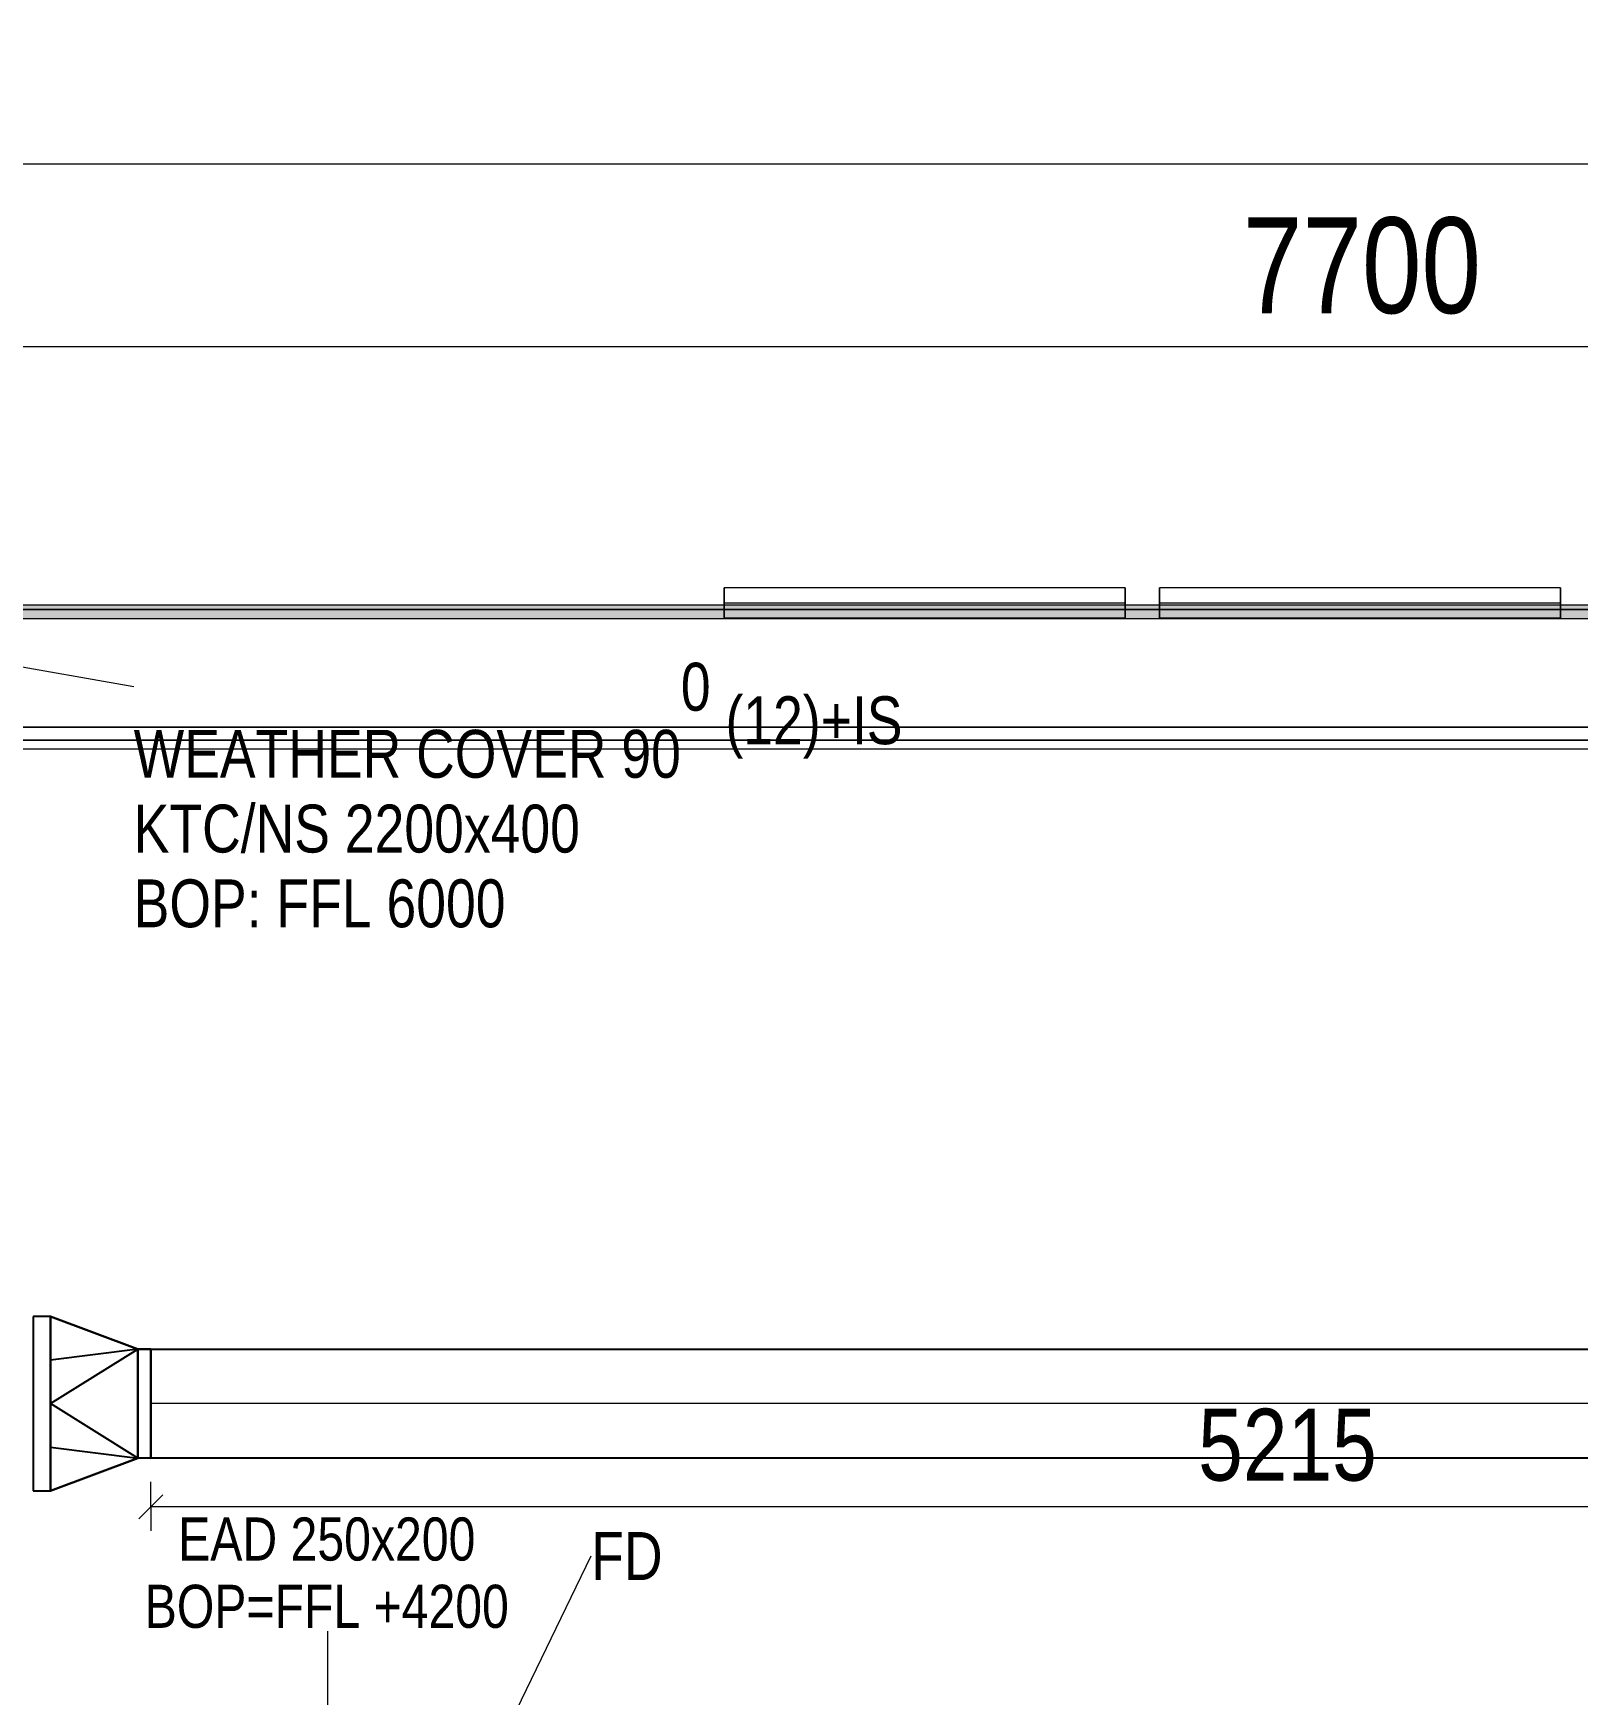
# Model space of a CAD drawing. Header units: millimetres. Extents: x -21807 to 17683, y 43568 to 60640.
# Drawn here: x 4004 to 7551, y 55945 to 59761 of the extents above; entities that cross this region are included whole.
import ezdxf

# ---------------------------------------------------------------- set-up
doc = ezdxf.new("R2010")
doc.units = ezdxf.units.MM
doc.linetypes.add('Grid Line', pattern=[22.225, 12.7, -3.175, 3.175, -3.175])
for name, color, linetype, lineweight in [('A-ANNO-DIMS', 7, 'Continuous', 9), ('A-ANNO-DIMS-110', 7, 'Continuous', 9), ('A-WALL', 7, 'Continuous', 9), ('A-WALL-PATT', 7, 'Continuous', 9), ('G-ANNO-TEXT', 7, 'Continuous', 9), ('M-HVAC-DUCT', 7, 'Continuous', 25), ('M-HVAC-DUCT-CNTR', 7, 'Continuous', 5), ('M-HVAC-DUCT-IDEN', 7, 'Continuous', 9), ('S-GRID', 7, 'Continuous', 9)]:
    doc.layers.add(name, color=color, linetype=linetype, lineweight=lineweight)
doc.layers.add('A-FLOR', color=7, linetype='Continuous', lineweight=9, true_color=0x007f00)
doc.layers.add('A-GLAZ', color=7, linetype='Continuous', lineweight=9, true_color=0x00007f)
doc.styles.add('Arial_1', font='arial.ttf', dxfattribs={"width": 0.8, "height": 220})
doc.styles.add('Arial_2', font='arial.ttf', dxfattribs={"width": 0.8, "height": 165})
doc.styles.add('Arial_4', font='arial.ttf', dxfattribs={"width": 0.8, "height": 110})
doc.styles.add('Arial_5', font='arial.ttf', dxfattribs={"width": 0.8, "height": 99})
doc.dimstyles.new('AK_DIM_2_0_Arial', dxfattribs={"dimscale": 304.8, "dimtxt": 224.457068, "dimasz": 0.180446, "dimexe": 0.360892, "dimexo": 0.360892, "dimgap": 0.036089, "dimtad": 1, "dimdec": 0, "dimzin": 0, "dimdsep": 46, "dimtxsty": 'Arial_1', "dimblk1": 'OBLIQUE', "dimblk2": 'OBLIQUE', "dimsah": 1, "dimcen": 0.09, "dimadec": 0, "dimazin": 0, "dimtfac": 1, "dimtdec": 4, "dimtix": 1, "dimtmove": 0, "dimatfit": 3, "dimfxl": 1, "dimtvp": 1, "dimtolj": 1, "dimtzin": 0, "dimarcsym": 2})
doc.dimstyles.new('AK_DIM_2_0_Arial_đỏ', dxfattribs={"dimscale": 304.8, "dimtxt": 168.342801, "dimasz": 0.180446, "dimexe": 0.180446, "dimexo": 0.180446, "dimgap": 0.036089, "dimtad": 1, "dimdec": 0, "dimzin": 0, "dimdsep": 46, "dimtxsty": 'Arial_2', "dimblk1": 'OBLIQUE', "dimblk2": 'OBLIQUE', "dimsah": 1, "dimcen": 0.09, "dimadec": 0, "dimazin": 0, "dimtfac": 1, "dimtdec": 4, "dimtix": 1, "dimtmove": 0, "dimatfit": 3, "dimfxl": 1, "dimtvp": 1, "dimtolj": 1, "dimtzin": 0, "dimarcsym": 2})

# ---------------------------------------------------------------- blocks, each defined once
blk = doc.blocks.new('M_Window-Louvers - 1000x1000mm-1207723-MẶT BẰNG HỆ THỐNG GIÓ THẢI')
at = {"layer": 'A-GLAZ', "color": 254, "lineweight": 13, "true_color": 0xe0e0ef}
for p, q in [((-460.5, 8.65), (-460.5, -26.275)), ((-460.5, 8.65), (460.5, 8.65)), ((-460.5, -26.275), (-460.5, 8.65)), ((460.5, 8.65), (-460.5, 8.65)), ((460.5, -26.275), (460.5, 8.65)), ((460.5, 8.65), (460.5, -26.275)), ((-460.5, -26.275), (-460.5, -61.2)), ((-460.5, -26.275), (460.5, -26.275)), ((-460.5, -61.2), (-460.5, -26.275)), ((-460.5, -26.275), (460.5, -26.275)), ((460.5, -61.2), (460.5, -26.275)), ((460.5, -26.275), (460.5, -61.2)), ((-460.5, -61.2), (460.5, -61.2)), ((-460.5, -61.2), (460.5, -61.2))]:
    blk.add_line(p, q, dxfattribs=at)
at = {"layer": 'A-GLAZ', "color": 254, "lineweight": 13, "true_color": 0xcccce5}
for p, q in [((-460.5, -26.275), (-460.5, 8.65)), ((460.5, 8.65), (-460.5, 8.65)), ((-460.5, 8.65), (-460.5, -26.275)), ((-460.5, 8.65), (460.5, 8.65)), ((460.5, 8.65), (460.5, -26.275)), ((460.5, -26.275), (460.5, 8.65)), ((-460.5, -61.2), (-460.5, -26.275)), ((-460.5, -26.275), (-460.5, -61.2)), ((460.5, -26.275), (460.5, -61.2)), ((460.5, -61.2), (460.5, -26.275)), ((-460.5, -61.2), (460.5, -61.2)), ((-460.5, -61.2), (460.5, -61.2))]:
    blk.add_line(p, q, dxfattribs=at)
at = {"layer": 'A-GLAZ', "color": 7, "lineweight": 13, "true_color": 0xececf5}
for p, q in [((-460.5, 8.65), (-460.5, -26.275)), ((-460.5, 8.65), (460.5, 8.65)), ((-460.5, -26.275), (-460.5, 8.65)), ((460.5, 8.65), (-460.5, 8.65)), ((460.5, -26.275), (460.5, 8.65)), ((460.5, 8.65), (460.5, -26.275)), ((-460.5, -26.275), (-460.5, -61.2)), ((-460.5, -61.2), (-460.5, -26.275)), ((460.5, -61.2), (460.5, -26.275)), ((460.5, -26.275), (460.5, -61.2)), ((-460.5, -61.2), (460.5, -61.2)), ((-460.5, -61.2), (460.5, -61.2))]:
    blk.add_line(p, q, dxfattribs=at)
at = {"layer": 'A-GLAZ', "color": 7, "lineweight": 13, "true_color": 0xf3f3f9}
for p, q in [((-460.5, 8.65), (-460.5, -26.275)), ((-460.5, 8.65), (460.5, 8.65)), ((-460.5, -26.275), (-460.5, 8.65)), ((460.5, 8.65), (-460.5, 8.65)), ((460.5, -26.275), (460.5, 8.65)), ((460.5, 8.65), (460.5, -26.275)), ((-460.5, -26.275), (460.5, -26.275)), ((-460.5, -26.275), (460.5, -26.275)), ((-460.5, -26.275), (-460.5, -61.2)), ((-460.5, -61.2), (-460.5, -26.275)), ((460.5, -61.2), (460.5, -26.275)), ((460.5, -26.275), (460.5, -61.2)), ((-460.5, -61.2), (460.5, -61.2)), ((-460.5, -61.2), (460.5, -61.2))]:
    blk.add_line(p, q, dxfattribs=at)
at = {"layer": 'A-GLAZ', "color": 7, "lineweight": 13, "true_color": 0xf7f7fb}
for p, q in [((-460.5, 8.65), (-460.5, -26.275)), ((-460.5, 8.65), (460.5, 8.65)), ((-460.5, -26.275), (-460.5, 8.65)), ((460.5, 8.65), (-460.5, 8.65)), ((460.5, -26.275), (460.5, 8.65)), ((460.5, 8.65), (460.5, -26.275)), ((-460.5, -26.275), (-460.5, -61.2)), ((-460.5, -61.2), (-460.5, -26.275)), ((460.5, -61.2), (460.5, -26.275)), ((460.5, -26.275), (460.5, -61.2)), ((-460.5, -61.2), (460.5, -61.2)), ((-460.5, -61.2), (460.5, -61.2))]:
    blk.add_line(p, q, dxfattribs=at)
at = {"layer": 'A-GLAZ', "color": 7, "lineweight": 13, "true_color": 0xfafafc}
for p, q in [((-460.5, 8.65), (-460.5, -26.275)), ((-460.5, 8.65), (460.5, 8.65)), ((-460.5, -26.275), (-460.5, 8.65)), ((460.5, 8.65), (-460.5, 8.65)), ((460.5, -26.275), (460.5, 8.65)), ((460.5, 8.65), (460.5, -26.275)), ((-460.5, -26.275), (460.5, -26.275)), ((-460.5, -26.275), (460.5, -26.275)), ((-460.5, -26.275), (-460.5, -61.2)), ((-460.5, -61.2), (-460.5, -26.275)), ((460.5, -61.2), (460.5, -26.275)), ((460.5, -26.275), (460.5, -61.2)), ((-460.5, -61.2), (460.5, -61.2)), ((-460.5, -61.2), (460.5, -61.2))]:
    blk.add_line(p, q, dxfattribs=at)
at = {"layer": 'A-GLAZ', "color": 7, "lineweight": 13, "true_color": 0xfcfcfd}
for p, q in [((-460.5, 8.65), (-460.5, -26.275)), ((-460.5, 8.65), (460.5, 8.65)), ((-460.5, -26.275), (-460.5, 8.65)), ((460.5, 8.65), (-460.5, 8.65)), ((460.5, -26.275), (460.5, 8.65)), ((460.5, 8.65), (460.5, -26.275)), ((-460.5, -26.275), (-460.5, -61.2)), ((-460.5, -61.2), (-460.5, -26.275)), ((460.5, -61.2), (460.5, -26.275)), ((460.5, -26.275), (460.5, -61.2)), ((-460.5, -61.2), (460.5, -61.2)), ((-460.5, -61.2), (460.5, -61.2))]:
    blk.add_line(p, q, dxfattribs=at)
at = {"layer": 'A-GLAZ', "color": 7, "lineweight": 13, "true_color": 0xfdfdfd}
for p, q in [((-460.5, 8.65), (-460.5, -26.275)), ((-460.5, 8.65), (460.5, 8.65)), ((-460.5, 8.65), (-460.5, -26.275)), ((-460.5, -26.275), (-460.5, 8.65)), ((460.5, 8.65), (-460.5, 8.65)), ((-460.5, 8.65), (460.5, 8.65)), ((-460.5, 8.65), (-460.5, -26.275)), ((-460.5, -26.275), (-460.5, 8.65)), ((460.5, 8.65), (-460.5, 8.65)), ((-460.5, 8.65), (460.5, 8.65)), ((-460.5, 8.65), (-460.5, -26.275)), ((-460.5, -26.275), (-460.5, 8.65)), ((460.5, 8.65), (-460.5, 8.65)), ((-460.5, 8.65), (460.5, 8.65)), ((-460.5, 8.65), (-460.5, -26.275)), ((-460.5, -26.275), (-460.5, 8.65)), ((460.5, 8.65), (-460.5, 8.65)), ((-460.5, 8.65), (460.5, 8.65)), ((-460.5, 8.65), (-460.5, -26.275)), ((-460.5, -26.275), (-460.5, 8.65)), ((460.5, 8.65), (-460.5, 8.65)), ((-460.5, 8.65), (460.5, 8.65)), ((-460.5, 8.65), (-460.5, -26.275)), ((-460.5, -26.275), (-460.5, 8.65)), ((460.5, 8.65), (-460.5, 8.65)), ((-460.5, 8.65), (460.5, 8.65)), ((-460.5, 8.65), (-460.5, -26.275)), ((-460.5, -26.275), (-460.5, 8.65)), ((460.5, 8.65), (-460.5, 8.65)), ((-460.5, 8.65), (460.5, 8.65)), ((-460.5, 8.65), (-460.5, -26.275)), ((-460.5, -26.275), (-460.5, 8.65)), ((460.5, 8.65), (-460.5, 8.65)), ((-460.5, 8.65), (460.5, 8.65)), ((-460.5, 8.65), (-460.5, -26.275)), ((-460.5, -26.275), (-460.5, 8.65)), ((460.5, 8.65), (-460.5, 8.65)), ((-460.5, 8.65), (460.5, 8.65)), ((-460.5, 8.65), (-460.5, -26.275)), ((-460.5, -26.275), (-460.5, 8.65)), ((460.5, 8.65), (-460.5, 8.65)), ((-460.5, 8.65), (460.5, 8.65)), ((-460.5, 8.65), (-460.5, -26.275)), ((-460.5, -26.275), (-460.5, 8.65)), ((460.5, 8.65), (-460.5, 8.65)), ((-460.5, 8.65), (460.5, 8.65)), ((-460.5, 8.65), (-460.5, -26.275)), ((-460.5, -26.275), (-460.5, 8.65)), ((460.5, 8.65), (-460.5, 8.65)), ((-460.5, 8.65), (460.5, 8.65)), ((-460.5, 8.65), (-460.5, -26.275)), ((-460.5, -26.275), (-460.5, 8.65)), ((460.5, 8.65), (-460.5, 8.65)), ((-460.5, 8.65), (460.5, 8.65)), ((-460.5, 8.65), (-460.5, -26.275)), ((-460.5, -26.275), (-460.5, 8.65)), ((460.5, 8.65), (-460.5, 8.65)), ((-460.5, 8.65), (460.5, 8.65)), ((460.5, -26.275), (460.5, 8.65)), ((460.5, 8.65), (460.5, -26.275)), ((460.5, -26.275), (460.5, 8.65)), ((460.5, 8.65), (460.5, -26.275)), ((460.5, -26.275), (460.5, 8.65)), ((460.5, 8.65), (460.5, -26.275)), ((460.5, -26.275), (460.5, 8.65)), ((460.5, 8.65), (460.5, -26.275)), ((460.5, -26.275), (460.5, 8.65)), ((460.5, 8.65), (460.5, -26.275)), ((460.5, -26.275), (460.5, 8.65)), ((460.5, 8.65), (460.5, -26.275)), ((460.5, -26.275), (460.5, 8.65)), ((460.5, 8.65), (460.5, -26.275)), ((460.5, -26.275), (460.5, 8.65)), ((460.5, 8.65), (460.5, -26.275)), ((460.5, -26.275), (460.5, 8.65)), ((460.5, 8.65), (460.5, -26.275)), ((460.5, -26.275), (460.5, 8.65)), ((460.5, 8.65), (460.5, -26.275)), ((460.5, -26.275), (460.5, 8.65)), ((460.5, 8.65), (460.5, -26.275)), ((460.5, -26.275), (460.5, 8.65)), ((460.5, 8.65), (460.5, -26.275)), ((460.5, -26.275), (460.5, 8.65)), ((460.5, 8.65), (460.5, -26.275)), ((460.5, -26.275), (460.5, 8.65)), ((460.5, 8.65), (460.5, -26.275)), ((460.5, -26.275), (460.5, 8.65)), ((-460.5, -26.275), (460.5, -26.275)), ((-460.5, -26.275), (460.5, -26.275)), ((-460.5, -26.275), (460.5, -26.275)), ((-460.5, -26.275), (460.5, -26.275)), ((-460.5, -26.275), (460.5, -26.275)), ((-460.5, -26.275), (460.5, -26.275)), ((-460.5, -26.275), (460.5, -26.275)), ((-460.5, -26.275), (-460.5, -61.2)), ((-460.5, -26.275), (460.5, -26.275)), ((-460.5, -26.275), (460.5, -26.275)), ((-460.5, -26.275), (-460.5, -61.2)), ((-460.5, -61.2), (-460.5, -26.275)), ((-460.5, -26.275), (460.5, -26.275)), ((-460.5, -26.275), (460.5, -26.275)), ((-460.5, -26.275), (-460.5, -61.2)), ((-460.5, -61.2), (-460.5, -26.275)), ((-460.5, -26.275), (460.5, -26.275)), ((-460.5, -26.275), (460.5, -26.275)), ((-460.5, -26.275), (-460.5, -61.2)), ((-460.5, -61.2), (-460.5, -26.275)), ((-460.5, -26.275), (460.5, -26.275)), ((-460.5, -26.275), (460.5, -26.275)), ((-460.5, -26.275), (-460.5, -61.2)), ((-460.5, -61.2), (-460.5, -26.275)), ((-460.5, -26.275), (460.5, -26.275)), ((-460.5, -26.275), (460.5, -26.275)), ((-460.5, -26.275), (-460.5, -61.2)), ((-460.5, -61.2), (-460.5, -26.275)), ((-460.5, -26.275), (460.5, -26.275)), ((-460.5, -26.275), (460.5, -26.275)), ((-460.5, -26.275), (-460.5, -61.2)), ((-460.5, -61.2), (-460.5, -26.275)), ((-460.5, -26.275), (460.5, -26.275)), ((-460.5, -26.275), (460.5, -26.275)), ((-460.5, -26.275), (-460.5, -61.2)), ((-460.5, -61.2), (-460.5, -26.275)), ((-460.5, -26.275), (460.5, -26.275)), ((-460.5, -26.275), (460.5, -26.275)), ((-460.5, -26.275), (-460.5, -61.2)), ((-460.5, -61.2), (-460.5, -26.275)), ((-460.5, -26.275), (460.5, -26.275)), ((-460.5, -26.275), (460.5, -26.275)), ((-460.5, -26.275), (-460.5, -61.2)), ((-460.5, -61.2), (-460.5, -26.275)), ((-460.5, -26.275), (460.5, -26.275)), ((-460.5, -26.275), (460.5, -26.275)), ((-460.5, -26.275), (-460.5, -61.2)), ((-460.5, -61.2), (-460.5, -26.275)), ((-460.5, -26.275), (460.5, -26.275)), ((-460.5, -26.275), (460.5, -26.275)), ((-460.5, -26.275), (-460.5, -61.2)), ((-460.5, -61.2), (-460.5, -26.275)), ((-460.5, -26.275), (460.5, -26.275)), ((-460.5, -26.275), (460.5, -26.275)), ((-460.5, -26.275), (-460.5, -61.2)), ((-460.5, -61.2), (-460.5, -26.275)), ((-460.5, -26.275), (460.5, -26.275)), ((-460.5, -26.275), (460.5, -26.275)), ((-460.5, -26.275), (-460.5, -61.2)), ((-460.5, -61.2), (-460.5, -26.275)), ((-460.5, -26.275), (460.5, -26.275)), ((-460.5, -26.275), (460.5, -26.275)), ((-460.5, -26.275), (-460.5, -61.2)), ((-460.5, -61.2), (-460.5, -26.275)), ((-460.5, -26.275), (460.5, -26.275)), ((-460.5, -26.275), (460.5, -26.275)), ((460.5, -61.2), (460.5, -26.275)), ((460.5, -26.275), (460.5, -61.2)), ((460.5, -61.2), (460.5, -26.275)), ((460.5, -26.275), (460.5, -61.2)), ((460.5, -61.2), (460.5, -26.275)), ((460.5, -26.275), (460.5, -61.2)), ((460.5, -61.2), (460.5, -26.275)), ((460.5, -26.275), (460.5, -61.2)), ((460.5, -61.2), (460.5, -26.275)), ((460.5, -26.275), (460.5, -61.2)), ((460.5, -61.2), (460.5, -26.275)), ((460.5, -26.275), (460.5, -61.2)), ((460.5, -61.2), (460.5, -26.275)), ((460.5, -26.275), (460.5, -61.2)), ((460.5, -61.2), (460.5, -26.275)), ((460.5, -26.275), (460.5, -61.2)), ((460.5, -61.2), (460.5, -26.275)), ((460.5, -26.275), (460.5, -61.2)), ((460.5, -61.2), (460.5, -26.275)), ((460.5, -26.275), (460.5, -61.2)), ((460.5, -61.2), (460.5, -26.275)), ((460.5, -26.275), (460.5, -61.2)), ((460.5, -61.2), (460.5, -26.275)), ((460.5, -26.275), (460.5, -61.2)), ((460.5, -61.2), (460.5, -26.275)), ((460.5, -26.275), (460.5, -61.2)), ((460.5, -61.2), (460.5, -26.275)), ((460.5, -26.275), (460.5, -61.2)), ((460.5, -61.2), (460.5, -26.275)), ((-460.5, -61.2), (460.5, -61.2)), ((-460.5, -61.2), (460.5, -61.2)), ((-460.5, -61.2), (460.5, -61.2)), ((-460.5, -61.2), (460.5, -61.2)), ((-460.5, -61.2), (460.5, -61.2)), ((-460.5, -61.2), (460.5, -61.2)), ((-460.5, -61.2), (460.5, -61.2)), ((-460.5, -61.2), (460.5, -61.2)), ((-460.5, -61.2), (460.5, -61.2)), ((-460.5, -61.2), (460.5, -61.2)), ((-460.5, -61.2), (460.5, -61.2)), ((-460.5, -61.2), (460.5, -61.2)), ((-460.5, -61.2), (460.5, -61.2)), ((-460.5, -61.2), (460.5, -61.2)), ((-460.5, -61.2), (460.5, -61.2)), ((-460.5, -61.2), (460.5, -61.2)), ((-460.5, -61.2), (460.5, -61.2)), ((-460.5, -61.2), (460.5, -61.2)), ((-460.5, -61.2), (460.5, -61.2)), ((-460.5, -61.2), (460.5, -61.2)), ((-460.5, -61.2), (460.5, -61.2)), ((-460.5, -61.2), (460.5, -61.2)), ((-460.5, -61.2), (460.5, -61.2)), ((-460.5, -61.2), (460.5, -61.2)), ((-460.5, -61.2), (460.5, -61.2)), ((-460.5, -61.2), (460.5, -61.2)), ((-460.5, -61.2), (460.5, -61.2)), ((-460.5, -61.2), (460.5, -61.2)), ((-460.5, -61.2), (460.5, -61.2))]:
    blk.add_line(p, q, dxfattribs=at)
at = {"layer": 'A-GLAZ', "color": 9, "lineweight": 13, "true_color": 0xaaaad4}
for p, q in [((-460.5, -26.275), (-460.5, 8.65)), ((460.5, 8.65), (-460.5, 8.65)), ((460.5, 8.65), (460.5, -26.275)), ((-460.5, -61.2), (-460.5, -26.275)), ((-460.5, -26.275), (460.5, -26.275)), ((460.5, -26.275), (460.5, -61.2)), ((-460.5, -61.2), (460.5, -61.2))]:
    blk.add_line(p, q, dxfattribs=at)
blk = doc.blocks.new('AK-SGS-M3-A_rvt-1-MẶT BẰNG HỆ THỐNG GIÓ THẢI')
at = {"layer": 'A-WALL-PATT', "true_color": 0xeaeaea, "transparency": 33554534}
h = blk.add_hatch(color=254, dxfattribs=at)
h.paths.add_polyline_path([(-16584.2, 58416.9), (-16584.2, 58446.9), (-16663.1, 58446.9), (-16663.1, 58416.9), (-16633.7, 58416.9)])
h.paths.add_polyline_path([(-20048.6, 58416.9), (-17584.1, 58416.9), (-17584.1, 58446.9), (-20048.6, 58446.9)])
h.paths.add_polyline_path([(-15638.1, 58416.9), (-15584.3, 58416.9), (-15584.3, 58446.9), (-15663.2, 58446.9), (-15663.2, 58416.9)])
h.paths.add_polyline_path([(-8882.4, 58416.9), (-8809.2, 58416.9), (-8809.2, 58446.9), (-8888.1, 58446.9), (-8888.1, 58416.9)])
h.paths.add_polyline_path([(-7888.2, 58416.9), (-7809.3, 58416.9), (-7809.3, 58446.9), (-7888.2, 58446.9)])
h.paths.add_polyline_path([(-14144.8, 58416.9), (-9809.1, 58416.9), (-9809.1, 58446.9), (-14663.3, 58446.9), (-14663.3, 58416.9)])
h.paths.add_polyline_path([(-6749, 58416.9), (5590.9, 58416.9), (5590.9, 58446.9), (-6888.3, 58446.9), (-6888.3, 58416.9)])
h.paths.add_polyline_path([(6549.1, 58416.9), (6590.8, 58416.9), (6590.8, 58446.9), (6511.9, 58446.9), (6511.9, 58416.9)])
h.paths.add_polyline_path([(8511.7, 58416.9), (13291.2, 58416.9), (13291.2, 58446.9), (8511.7, 58446.9)])
h.paths.add_polyline_path([(7544.7, 58416.9), (7590.7, 58416.9), (7590.7, 58446.9), (7511.8, 58446.9), (7511.8, 58416.9)])
h.paths.add_polyline_path([(14212.2, 58416.9), (14291.1, 58416.9), (14291.1, 58446.9), (14212.2, 58446.9)])
h = blk.add_hatch(color=254, dxfattribs=at)
h.paths.add_polyline_path([(-16491.5, 58416.9), (-15663.2, 58416.9), (-15663.2, 58446.9), (-16584.2, 58446.9), (-16584.2, 58416.9), (-16562.6, 58416.9)])
h.paths.add_polyline_path([(-16663.1, 58416.9), (-16663.1, 58446.9), (-17584.1, 58446.9), (-17584.1, 58416.9), (-16704.8, 58416.9)])
h.paths.add_polyline_path([(-8888.1, 58416.9), (-8888.1, 58446.9), (-9809.1, 58446.9), (-9809.1, 58416.9), (-9024.6, 58416.9)])
h.paths.add_polyline_path([(-8809.2, 58416.9), (-7888.2, 58416.9), (-7888.2, 58446.9), (-8809.2, 58446.9)])
h.paths.add_polyline_path([(-14663.3, 58416.9), (-14663.3, 58446.9), (-15584.3, 58446.9), (-15584.3, 58416.9), (-14713.7, 58416.9)])
h.paths.add_polyline_path([(-7809.3, 58416.9), (-6888.3, 58416.9), (-6888.3, 58446.9), (-7809.3, 58446.9)])
h.paths.add_polyline_path([(6590.8, 58416.9), (7511.8, 58416.9), (7511.8, 58446.9), (6590.8, 58446.9)])
h.paths.add_polyline_path([(5590.9, 58416.9), (6511.9, 58416.9), (6511.9, 58446.9), (5590.9, 58446.9)])
h.paths.add_polyline_path([(14212.2, 58416.9), (14212.2, 58446.9), (13291.2, 58446.9), (13291.2, 58416.9), (14158.2, 58416.9)])
h.paths.add_polyline_path([(14300.4, 58416.9), (14869.3, 58416.9), (14869.3, 58446.9), (14291.1, 58446.9), (14291.1, 58416.9)])
h.paths.add_polyline_path([(7590.7, 58416.9), (8511.7, 58416.9), (8511.7, 58446.9), (7590.7, 58446.9)])
at = {"layer": 'A-WALL', "color": 253, "lineweight": 13, "true_color": 0xaaaaaa}
for p, q in [((5590.9, 58446.9), (-6888.3, 58446.9)), ((6590.8, 58446.9), (6511.9, 58446.9)), ((7590.7, 58446.9), (7511.8, 58446.9)), ((-6888.3, 58416.9), (5590.9, 58416.9)), ((6511.9, 58416.9), (6590.8, 58416.9)), ((7511.8, 58416.9), (7590.7, 58416.9)), ((14201.4, 58166.9), (3042.8, 58166.9)), ((3351.4, 58116.9), (8788.9, 58116.9))]:
    blk.add_line(p, q, dxfattribs=at)
at = {"layer": 'A-WALL', "color": 9, "lineweight": 13, "true_color": 0xc3c3c3}
for p, q in [((5590.9, 58446.9), (-6888.3, 58446.9)), ((-6888.3, 58436.9), (5590.9, 58436.9)), ((6590.8, 58446.9), (6511.9, 58446.9)), ((6511.9, 58436.9), (6590.8, 58436.9)), ((7590.7, 58446.9), (7511.8, 58446.9)), ((7511.8, 58436.9), (7590.7, 58436.9)), ((-6888.3, 58416.9), (5590.9, 58416.9)), ((6511.9, 58416.9), (6590.8, 58416.9)), ((7511.8, 58416.9), (7590.7, 58416.9))]:
    blk.add_line(p, q, dxfattribs=at)
at = {"layer": 'A-WALL', "color": 254, "lineweight": 13, "true_color": 0xd8d8d8}
for p, q in [((5590.9, 58436.9), (-6888.3, 58436.9)), ((6590.8, 58436.9), (6511.9, 58436.9)), ((7590.7, 58436.9), (7511.8, 58436.9))]:
    blk.add_line(p, q, dxfattribs=at)
at = {"layer": 'A-WALL', "color": 7, "lineweight": 13, "true_color": 0xfdfdfd}
for p, q in [((6511.9, 58446.9), (5590.9, 58446.9)), ((6511.9, 58446.9), (5590.9, 58446.9)), ((5590.9, 58436.9), (6511.9, 58436.9)), ((6511.9, 58436.9), (5590.9, 58436.9)), ((7511.8, 58446.9), (6590.8, 58446.9)), ((7511.8, 58446.9), (6590.8, 58446.9)), ((6590.8, 58436.9), (7511.8, 58436.9)), ((7511.8, 58436.9), (6590.8, 58436.9)), ((5590.9, 58416.9), (6511.9, 58416.9)), ((5590.9, 58416.9), (6511.9, 58416.9)), ((6590.8, 58416.9), (7511.8, 58416.9)), ((6590.8, 58416.9), (7511.8, 58416.9))]:
    blk.add_line(p, q, dxfattribs=at)
at = {"layer": 'A-WALL', "color": 254, "lineweight": 13, "true_color": 0xe0e0e0}
for p, q in [((14201.4, 58166.9), (3042.8, 58166.9)), ((3351.4, 58136.9), (8788.9, 58136.9))]:
    blk.add_line(p, q, dxfattribs=at)
at = {"layer": 'A-WALL', "color": 254, "lineweight": 13, "true_color": 0xcccccc}
for p, q in [((8788.9, 58136.9), (3351.4, 58136.9)), ((3351.4, 58116.9), (8788.9, 58116.9))]:
    blk.add_line(p, q, dxfattribs=at)
at = {"layer": 'A-GLAZ', "color": 9, "lineweight": 13, "true_color": 0xaaaad4, "rotation": 180}
for p in [(6051.4, 58425.6), (7051.3, 58425.6)]:
    blk.add_blockref('M_Window-Louvers - 1000x1000mm-1207723-MẶT BẰNG HỆ THỐNG GIÓ THẢI', p, dxfattribs=at)
blk = doc.blocks.new('ConThu_VuongTron_NepC1 - Standard-2219559-MẶT BẰNG HỆ THỐNG GIÓ THẢI')
at = {"layer": 'M-HVAC-DUCT', "color": 34, "true_color": 0x994c00}
for p, q in [((0, 125), (200, 200)), ((200, 200), (0, 125)), ((200, 0), (200, 200)), ((200, 0), (200, 200)), ((240, 200), (200, 200)), ((200, 200), (200, 0)), ((200, 200), (200, 0)), ((240, 0), (240, 200)), ((240, 0), (240, 200)), ((-30, -125), (-30, 125)), ((-30, 125), (-30, -125)), ((-30, 125), (0, 125)), ((-30, 125), (0, 125)), ((0, 125), (0, -125)), ((0, -125), (0, 125)), ((0, 125), (200, 0)), ((200, 100), (0, 125)), ((0, -125), (0, 125)), ((0, 125), (0, -125)), ((200, -200), (200, 0)), ((200, -200), (200, 0)), ((200, 0), (200, -200)), ((240, -200), (240, 0)), ((240, -200), (240, 0)), ((200, 0), (0, -125)), ((200, 0), (200, -200)), ((0, -125), (200, -100)), ((0, -125), (-30, -125)), ((-30, -125), (0, -125)), ((0, -125), (200, -200)), ((200, -200), (0, -125)), ((200, -200), (240, -200))]:
    blk.add_line(p, q, dxfattribs=at)
blk = doc.blocks.new('AK-SGS-M3-Hrvt_rvt-1-MẶT BẰNG HỆ THỐNG GIÓ THẢI')
at = {"layer": 'A-FLOR', "color": 7, "true_color": 0xecf5ec}
blk.add_line((-19596.1, 58166.9), (14251.4, 58166.9), dxfattribs=at)
at = {"layer": 'A-FLOR', "color": 254, "true_color": 0xe0efe0}
blk.add_line((14251.4, 58166.9), (-19596.1, 58166.9), dxfattribs=at)
at = {"layer": 'M-HVAC-DUCT', "color": 34, "true_color": 0x994c00}
for p, q in [((4273.7, 56738.6), (9488.9, 56738.7)), ((4273.7, 56738.6), (9488.9, 56738.7)), ((4273.7, 56488.6), (4273.7, 56738.6)), ((4273.7, 56738.6), (4273.7, 56488.6)), ((9488.9, 56488.7), (4273.7, 56488.6)), ((4273.7, 56488.6), (9488.9, 56488.7))]:
    blk.add_line(p, q, dxfattribs=at)
at = {"layer": 'M-HVAC-DUCT-CNTR', "color": 34, "true_color": 0x994c00}
blk.add_line((9488.9, 56613.7), (4273.7, 56613.6), dxfattribs=at)
at = {"layer": 'M-HVAC-DUCT', "color": 34, "lineweight": 25, "true_color": 0x994c00, "rotation": 180}
blk.add_blockref('ConThu_VuongTron_NepC1 - Standard-2219559-MẶT BẰNG HỆ THỐNG GIÓ THẢI', (4243.7, 56613.6), dxfattribs=at)
blk = doc.blocks.new('DIMBLOCK4-MẶT BẰNG HỆ THỐNG GIÓ THẢI')
at = {"layer": 'A-ANNO-DIMS-110'}
for p, q in [((3201.4, 59041.1), (3201.4, 59151.1)), ((10901.4, 59041.1), (10901.4, 59151.1)), ((3201.4, 59041.1), (3228.9, 59068.6)), ((10901.4, 59041.1), (10928.9, 59068.6)), ((3201.4, 59041.1), (3173.9, 59013.6)), ((3201.4, 59041.1), (10901.4, 59041.1)), ((3201.4, 59041.1), (3201.4, 58970)), ((10901.4, 59041.1), (10873.9, 59013.6)), ((10901.4, 59041.1), (10901.4, 58970))]:
    blk.add_line(p, q, dxfattribs=at)
at = {"layer": 'A-ANNO-DIMS-110', "color": 0, "insert": (6782.1, 59337.7), "char_height": 220, "width": 646.436, "attachment_point": 1, "line_spacing_factor": 0.941778, "style": 'Arial_1'}
blk.add_mtext('7700', dxfattribs=at)
blk = doc.blocks.new('_Oblique')
at = {"color": 0, "linetype": 'ByBlock', "lineweight": -2}
blk.add_line((-0.5, -0.5), (0.5, 0.5), dxfattribs=at)
blk = doc.blocks.new('DIMBLOCK5-MẶT BẰNG HỆ THỐNG GIÓ THẢI')
at = {"layer": 'A-ANNO-DIMS-110'}
for p, q in [((-20048.6, 59460.7), (-20048.6, 59570.7)), ((10901.4, 59460.7), (10901.4, 59570.7)), ((-20048.6, 59460.7), (-20021.1, 59488.2)), ((10901.4, 59460.7), (10928.9, 59488.2)), ((-20048.6, 59460.7), (-20076.1, 59433.2)), ((-20048.6, 59460.7), (10901.4, 59460.7)), ((-20048.6, 59460.7), (-20048.6, 59389.6)), ((10901.4, 59460.7), (10873.9, 59433.2)), ((10901.4, 59460.7), (10901.4, 59389.6))]:
    blk.add_line(p, q, dxfattribs=at)
at = {"layer": 'A-ANNO-DIMS-110', "color": 0, "insert": (-4910.3, 59757.3), "char_height": 220, "width": 808.045, "attachment_point": 1, "line_spacing_factor": 0.941778, "style": 'Arial_1'}
blk.add_mtext('30950', dxfattribs=at)
blk = doc.blocks.new('DIMBLOCK27-MẶT BẰNG HỆ THỐNG GIÓ THẢI')
at = {"layer": 'A-ANNO-DIMS-110', "color": 1, "true_color": 0xff0000}
for p, q in [((4273.7, 56376.5), (4273.7, 56433.6)), ((4273.7, 56376.5), (4301.2, 56404)), ((9488.9, 56376.5), (9488.9, 56433.7)), ((9488.9, 56376.5), (9516.4, 56404)), ((4273.7, 56376.5), (4246.2, 56349)), ((9488.9, 56376.5), (4273.7, 56376.5)), ((4273.7, 56376.5), (4273.7, 56321.5)), ((9488.9, 56376.5), (9461.4, 56349)), ((9488.9, 56376.5), (9488.9, 56321.5))]:
    blk.add_line(p, q, dxfattribs=at)
at = {"layer": 'A-ANNO-DIMS-110', "color": 0, "insert": (6679.3, 56601.7), "char_height": 165, "width": 484.827, "attachment_point": 1, "rotation": 0.0006, "line_spacing_factor": 0.941778, "style": 'Arial_2'}
blk.add_mtext('5215', dxfattribs=at)

msp = doc.modelspace()

# ---------------------------------------------------------------- linework, layer by layer
at = {"layer": 'G-ANNO-TEXT', "color": 1, "true_color": 0xff0000}
for p, q in [((2693.5, 58529.3), (4234.4, 58260.7)), ((5026.6, 55730), (5285.3, 56264.3))]:
    msp.add_line(p, q, dxfattribs=at)
at = {"layer": 'M-HVAC-DUCT-IDEN'}
msp.add_line((4680.6, 55733.7), (4680.6, 56090.8), dxfattribs=at)
at = {"layer": 'S-GRID', "linetype": 'Grid Line'}
msp.add_line((15334.6, 58436.9), (-21036.6, 58436.9), dxfattribs=at)

# ---------------------------------------------------------------- block references
at = {"lineweight": 5}
for name in ['AK-SGS-M3-Hrvt_rvt-1-MẶT BẰNG HỆ THỐNG GIÓ THẢI', 'AK-SGS-M3-A_rvt-1-MẶT BẰNG HỆ THỐNG GIÓ THẢI']:
    msp.add_blockref(name, (0, 0), dxfattribs=at)

# ---------------------------------------------------------------- texts
at = {"layer": 'G-ANNO-TEXT', "color": 1, "true_color": 0xff0000, "char_height": 110, "attachment_point": 1, "line_spacing_factor": 0.936439, "style": 'Arial_4'}
for s, insert, width in [('\\pxt10.16,20.32,30.48,40.64,50.8,60.96,71.12,81.28,91.44,101.6,111.76,121.92,132.08,142.24,152.4,162.56,172.72,182.88,193.04,203.2,213.36,223.52,233.68,243.84,254,264.16,274.32,284.48,294.64,304.8,314.96,325.12;{WEATHER COVER 90\\A1;\\S0 ^ ;(12)+IS\\PKTC/NS 2200x400\\PBOP: FFL 6000}', (4234.4, 58314.8), 1734.049), ('\\pxt10.16,20.32,30.48,40.64,50.8,60.96,71.12,81.28,91.44,101.6,111.76,121.92,132.08,142.24,152.4,162.56,172.72,182.88,193.04,203.2,213.36,223.52,233.68,243.84,254,264.16,274.32,284.48,294.64,304.8,314.96,325.12;{FD}', (5285.3, 56318.5), 460.24)]:
    msp.add_mtext(s, dxfattribs=dict(at, insert=insert, width=width))
at = {"layer": 'M-HVAC-DUCT-IDEN', "color": 1, "true_color": 0xff0000, "insert": (4677.9, 56224.6), "char_height": 99, "width": 861.52, "attachment_point": 5, "line_spacing_factor": 0.936439, "style": 'Arial_5'}
msp.add_mtext('\\pxqc,t11.28889,22.57778,33.86667,45.15556,56.44444,67.73333,79.02222,90.31111,101.6,112.88889,124.17778,135.46667,146.75556,158.04444,169.33333,180.62222,191.91111,203.2,214.48889,225.77778,237.06667,248.35556,259.64444,270.93333,282.22222,293.51111,304.8,316.08889,327.37778,338.66667,349.95556,361.24444;{EAD 250x200\\PBOP=FFL +4200}', dxfattribs=at)

# ---------------------------------------------------------------- dimensions: what is measured, and where the dimension line sits
at = {"layer": 'A-ANNO-DIMS'}
for base, p1, p2, override, picture, middle in [((10901.4, 59460.7), (-20048.6, 59499.6), (10901.4, 59499.6), {"dimpost": '<>', "dimfxl": 30950}, 'DIMBLOCK5-MẶT BẰNG HỆ THỐNG GIÓ THẢI', (-4573.6, 59584.1)), ((10901.4, 59041.1), (3201.4, 59080), (10901.4, 59080), {"dimpost": '<>', "dimfxl": 7700}, 'DIMBLOCK4-MẶT BẰNG HỆ THỐNG GIÓ THẢI', (7051.4, 59164.4))]:
    dim = msp.add_linear_dim(base=base, p1=p1, p2=p2, dimstyle='AK_DIM_2_0_Arial', override=override, dxfattribs=at)
    dim.commit()
    dim.dimension.update_dxf_attribs({"geometry": picture, "text_midpoint": middle})
at = {"layer": 'A-ANNO-DIMS', "color": 1, "true_color": 0xff0000}
dim = msp.add_linear_dim(base=(4273.7, 56376.5), p1=(9488.9, 56488.7), p2=(4273.7, 56488.6), angle=0.0006, dimstyle='AK_DIM_2_0_Arial_đỏ', override={"dimpost": '<>', "dimfxl": 5215.22836}, dxfattribs=at)
dim.commit()
dim.dimension.update_dxf_attribs({"geometry": 'DIMBLOCK27-MẶT BẰNG HỆ THỐNG GIÓ THẢI', "text_midpoint": (6881.3, 56471.7)})

doc.saveas('drawing.dxf')
